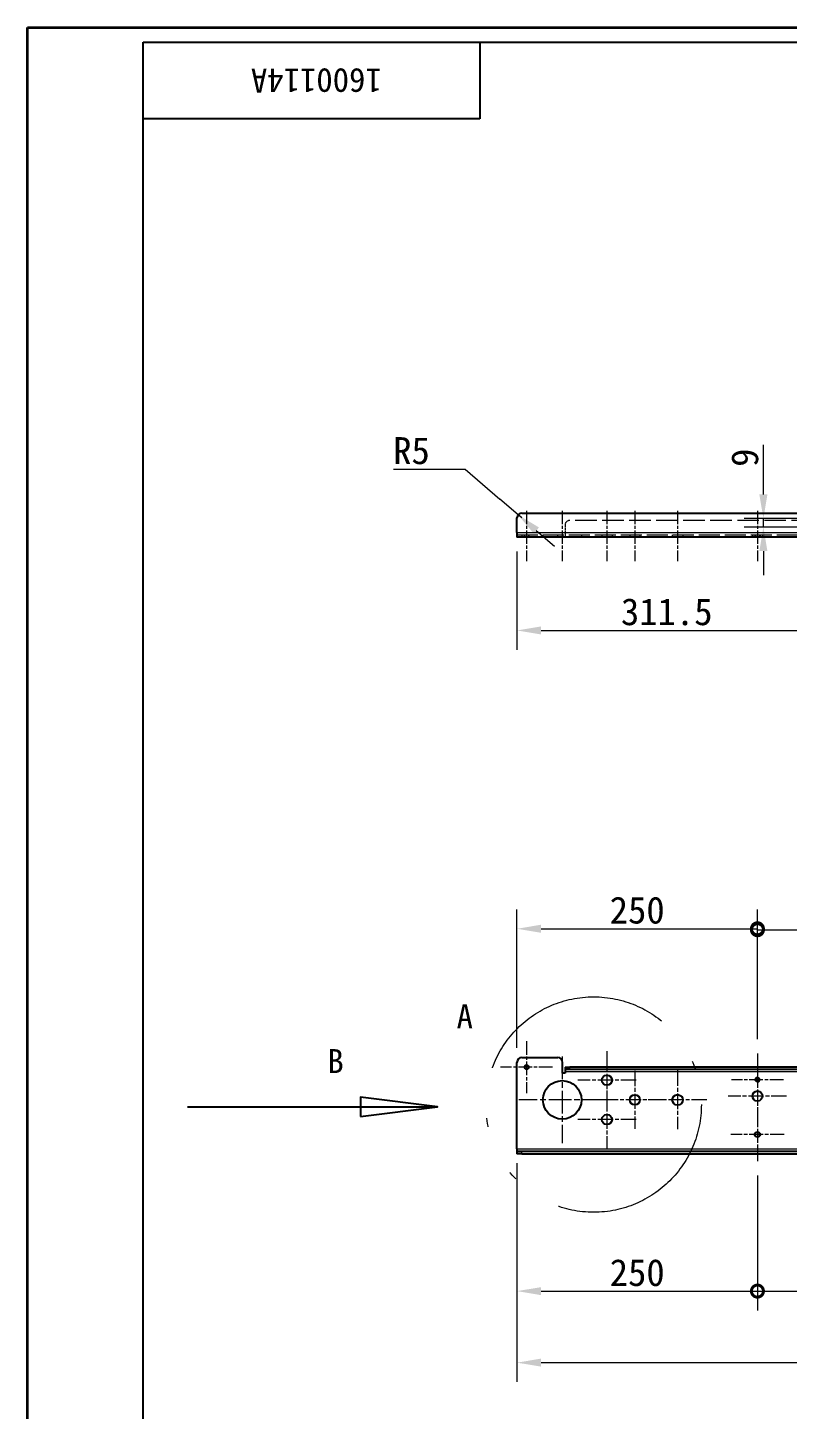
# Model space of a CAD drawing. Header units: millimetres. Extents: x 60 to 4145, y 55 to 2915.
# Drawn here: x 60 to 850, y 1478 to 2915 of the extents above; entities that cross this region are included whole.
import ezdxf

# ---------------------------------------------------------------- set-up
doc = ezdxf.new("R2010")
doc.units = ezdxf.units.MM
doc.header["$LTSCALE"] = 10
for name, pattern in [('CHAIN', [0.3543, 0.2362, -0.0295, 0.0591, -0.0295]), ('DASH_DOUBLE_DOT', [0.2164, 0.1181, -0.0295, 0.0049, -0.0295, 0.0049, -0.0295]), ('DASHED', [0.2067, 0.1654, -0.0413])]:
    doc.linetypes.add(name, pattern=pattern)
for name, color, linetype, lineweight, true_color in [('中心标记 (ISO)', 1, 'CHAIN', 18, 0xff0000), ('中心线 (ISO)', 1, 'CHAIN', 18, 0xff0000), ('剖切线 (ISO)', 7, 'CHAIN', 25, 0x008000), ('尺寸 (ISO)', 7, 'Continuous', 18, 0x008000), ('局部视图边界 (ISO)', 7, 'DASH_DOUBLE_DOT', 18, 0x008000), ('隐藏 (ISO)', 5, 'DASHED', 18, 0x0000ff), ('隐藏窄的 (ISO)', 5, 'DASHED', 18, 0x0000ff)]:
    doc.layers.add(name, color=color, linetype=linetype, lineweight=lineweight, true_color=true_color)
for name, color, linetype, lineweight in [('可见 (ISO)', 7, 'Continuous', 25), ('可见窄的 (ISO)', 7, 'Continuous', 18), ('图框 (ISO)', 7, 'Continuous', 35)]:
    doc.layers.add(name, color=color, linetype=linetype, lineweight=lineweight)
doc.styles.add('HZ_33', font='simfang.ttf')
doc.styles.add('文本样式74', font='SimSun.ttf')
doc.styles.add('最新国标', font='simfang.ttf')
doc.dimstyles.new('默认 (GB)', dxfattribs={"dimscale": 10, "dimtxt": 2.8, "dimasz": 2.5, "dimexe": 2, "dimexo": 1.5, "dimgap": 0.5, "dimtad": 1, "dimtoh": 1, "dimdsep": 46, "dimtxsty": '最新国标', "dimcen": 0.09, "dimdle": 10, "dimclrd": 256, "dimclre": 256, "dimclrt": 256, "dimaunit": 1, "dimadec": 3, "dimazin": 2, "dimtfac": 0.535714, "dimtdec": 3, "dimtmove": 0, "dimatfit": 3, "dimfxl": 0, "dimtolj": 1, "dimlwd": -1, "dimlwe": -1, "dimarcsym": 0})

# ---------------------------------------------------------------- blocks, each defined once
blk = doc.blocks.new('图框 最新国标')
at = {"layer": '图框 (ISO)'}
for p, q in [((6, 7), (6, 291.5)), ((6, 291.5), (414.5, 291.5))]:
    blk.add_line(p, q, dxfattribs=at)
at = {"layer": '图框 (ISO)', "color": 7, "linetype": 'Continuous', "lineweight": 25}
for p, q in [((18, 290), (413, 290)), ((18, 7), (18, 290)), ((18, 290), (413, 290)), ((53, 290), (53, 282)), ((53, 282), (18, 282))]:
    blk.add_line(p, q, dxfattribs=at)
at = {"layer": '图框 (ISO)', "style": '文本样式74'}
blk.add_attdef('零件代号_001', (42.82, 287.25), '', height=2.5, rotation=180, dxfattribs=at)
blk = doc.blocks.new('二维局部视图0')
at = {"layer": '局部视图边界 (ISO)', "ltscale": 18.060143}
blk.add_circle((64.85, 179.51), 11.2, dxfattribs=at)
at = {"layer": '局部视图边界 (ISO)', "insert": (50.6, 187.43), "char_height": 2.5, "attachment_point": 7, "style": 'HZ_33'}
blk.add_mtext('A', dxfattribs=at)
blk = doc.blocks.new('*D16')
at = {"layer": 'Defpoints', "color": 0, "transparency": 16777216}
for p in [(570, 2408.3), (573.8, 2405.1)]:
    blk.add_point(p, dxfattribs=at)
at = {"layer": '尺寸 (ISO)', "color": 116, "true_color": 0x00803f, "transparency": 16777216}
for p, q in [((440.5, 2455.7), (515, 2455.7)), ((515, 2455.7), (551.1, 2424.7)), ((570, 2408.3), (551.1, 2424.7)), ((573.8, 2405.1), (570, 2408.3)), ((588.9, 2392), (607.9, 2375.7))]:
    blk.add_line(p, q, dxfattribs=at)
blk.add_solid([(591.7, 2395.2), (586.2, 2388.9), (570, 2408.3)], dxfattribs=at)
at = {"layer": '尺寸 (ISO)', "transparency": 16777216, "insert": (459.1, 2474.9), "char_height": 28, "attachment_point": 5, "style": '最新国标'}
blk.add_mtext('\\A1;R5', dxfattribs=at)
blk = doc.blocks.new('*D24')
at = {"layer": 'Defpoints', "color": 0, "transparency": 16777216}
for p in [(880.3, 2404.6), (825, 2395.6), (880.3, 2395.6)]:
    blk.add_point(p, dxfattribs=at)
at = {"layer": '尺寸 (ISO)', "color": 116, "true_color": 0x00803f, "transparency": 16777216}
for p, q in [((825, 2429.6), (825, 2481.1)), ((865.3, 2404.6), (805, 2404.6)), ((825, 2395.6), (825, 2404.6)), ((865.3, 2395.6), (805, 2395.6)), ((825, 2370.6), (825, 2345.6))]:
    blk.add_line(p, q, dxfattribs=at)
for points in [[(820.8, 2429.6), (829.2, 2429.6), (825, 2404.6)], [(820.8, 2370.6), (829.2, 2370.6), (825, 2395.6)]]:
    blk.add_solid(points, dxfattribs=at)
at = {"layer": '尺寸 (ISO)', "transparency": 16777216, "insert": (805.8, 2467.8), "char_height": 28, "attachment_point": 5, "rotation": 90, "style": '最新国标'}
blk.add_mtext('\\A1;9', dxfattribs=at)
blk = doc.blocks.new('_DotSmall')
at = {"color": 0, "linetype": 'ByBlock', "const_width": 0.5}
blk.add_lwpolyline([(-0.0625, 0, 1), (0.0625, 0, 1)], format="xyb", close=True, dxfattribs=at)
blk = doc.blocks.new('*D27')
at = {"layer": 'Defpoints', "color": 0, "transparency": 16777216}
for p in [(1318.8, 1764), (818.8, 1736.2), (1318.8, 1601.1)]:
    blk.add_point(p, dxfattribs=at)
at = {"layer": '尺寸 (ISO)', "color": 116, "true_color": 0x00803f, "transparency": 16777216}
for p, q in [((1318.8, 1749), (1318.8, 1581.1)), ((818.8, 1721.2), (818.8, 1581.1)), ((818.8, 1601.1), (1318.8, 1601.1))]:
    blk.add_line(p, q, dxfattribs=at)
at = {"layer": '尺寸 (ISO)', "color": 116, "true_color": 0x00803f, "transparency": 16777216, "xscale": 25, "yscale": 25, "zscale": 25, "rotation": 180}
blk.add_blockref('_DotSmall', (818.8, 1601.1), dxfattribs=at)
at = {"layer": '尺寸 (ISO)', "color": 116, "true_color": 0x00803f, "transparency": 16777216, "xscale": 25, "yscale": 25, "zscale": 25}
blk.add_blockref('_DotSmall', (1318.8, 1601.1), dxfattribs=at)
at = {"layer": '尺寸 (ISO)', "transparency": 16777216, "insert": (1068.8, 1620.2), "char_height": 28, "attachment_point": 5, "style": '最新国标'}
blk.add_mtext('\\A1;500', dxfattribs=at)
blk = doc.blocks.new('*D30')
at = {"layer": 'Defpoints', "color": 0, "transparency": 16777216}
for p in [(568.8, 1749), (818.8, 1736.2), (818.8, 1601.1)]:
    blk.add_point(p, dxfattribs=at)
at = {"layer": '尺寸 (ISO)', "color": 116, "true_color": 0x00803f, "transparency": 16777216}
for p, q in [((568.8, 1734), (568.8, 1581.1)), ((818.8, 1721.2), (818.8, 1581.1)), ((593.8, 1601.1), (818.8, 1601.1))]:
    blk.add_line(p, q, dxfattribs=at)
blk.add_solid([(593.8, 1605.2), (593.8, 1596.9), (568.8, 1601.1)], dxfattribs=at)
at = {"layer": '尺寸 (ISO)', "color": 116, "true_color": 0x00803f, "transparency": 16777216, "xscale": 25, "yscale": 25, "zscale": 25}
blk.add_blockref('_DotSmall', (818.8, 1601.1), dxfattribs=at)
at = {"layer": '尺寸 (ISO)', "transparency": 16777216, "insert": (693.8, 1620.2), "char_height": 28, "attachment_point": 5, "style": '最新国标'}
blk.add_mtext('\\A1;250', dxfattribs=at)
blk = doc.blocks.new('*D36')
at = {"layer": 'Defpoints', "color": 0, "transparency": 16777216}
for p in [(818.8, 1977.9), (818.8, 1848), (568.8, 1839)]:
    blk.add_point(p, dxfattribs=at)
at = {"layer": '尺寸 (ISO)', "color": 116, "true_color": 0x00803f, "transparency": 16777216}
for p, q in [((568.8, 1854), (568.8, 1997.9)), ((818.8, 1863), (818.8, 1997.9)), ((593.8, 1977.9), (818.8, 1977.9))]:
    blk.add_line(p, q, dxfattribs=at)
blk.add_solid([(593.8, 1982.1), (593.8, 1973.7), (568.8, 1977.9)], dxfattribs=at)
at = {"layer": '尺寸 (ISO)', "color": 116, "true_color": 0x00803f, "transparency": 16777216, "xscale": 25, "yscale": 25, "zscale": 25}
blk.add_blockref('_DotSmall', (818.8, 1977.9), dxfattribs=at)
at = {"layer": '尺寸 (ISO)', "transparency": 16777216, "insert": (693.8, 1997.1), "char_height": 28, "attachment_point": 5, "style": '最新国标'}
blk.add_mtext('\\A1;250', dxfattribs=at)
blk = doc.blocks.new('*D43')
at = {"layer": 'Defpoints', "color": 0, "transparency": 16777216}
for p in [(1068.8, 1976.9), (818.8, 1848), (1068.8, 1848)]:
    blk.add_point(p, dxfattribs=at)
at = {"layer": '尺寸 (ISO)', "color": 116, "true_color": 0x00803f, "transparency": 16777216}
for p, q in [((818.8, 1863), (818.8, 1996.9)), ((1068.8, 1863), (1068.8, 1996.9)), ((818.8, 1976.9), (1068.8, 1976.9))]:
    blk.add_line(p, q, dxfattribs=at)
at = {"layer": '尺寸 (ISO)', "color": 116, "true_color": 0x00803f, "transparency": 16777216, "xscale": 25, "yscale": 25, "zscale": 25, "rotation": 180}
blk.add_blockref('_DotSmall', (818.8, 1976.9), dxfattribs=at)
at = {"layer": '尺寸 (ISO)', "color": 116, "true_color": 0x00803f, "transparency": 16777216, "xscale": 25, "yscale": 25, "zscale": 25}
blk.add_blockref('_DotSmall', (1068.8, 1976.9), dxfattribs=at)
at = {"layer": '尺寸 (ISO)', "transparency": 16777216, "insert": (943.8, 1996.1), "char_height": 28, "attachment_point": 5, "style": '最新国标'}
blk.add_mtext('\\A1;250', dxfattribs=at)
blk = doc.blocks.new('二维转换剖视图0')
at = {"layer": '剖切线 (ISO)', "linetype": 'Continuous'}
for p, q in [((48.62, 179.28), (40.62, 180.28)), ((40.62, 180.28), (40.62, 178.28)), ((22.62, 179.28), (40.62, 179.28)), ((40.62, 179.28), (48.62, 179.28)), ((40.62, 178.28), (48.62, 179.28))]:
    blk.add_line(p, q, dxfattribs=at)
at = {"layer": '剖切线 (ISO)', "linetype": 'Continuous', "flags": 128}
blk.add_lwpolyline([(40.62, 178.28), (48.62, 179.28), (40.62, 180.28), (40.62, 178.28)], dxfattribs=at)
at = {"layer": '剖切线 (ISO)'}
blk.add_solid([(40.62, 178.28), (48.62, 179.28), (40.62, 180.28), (40.62, 178.28)], dxfattribs=at)
at = {"layer": '剖切线 (ISO)', "insert": (37.17, 182.78), "char_height": 2.5, "attachment_point": 7, "style": 'HZ_33'}
blk.add_mtext('B', dxfattribs=at)
blk = doc.blocks.new('*D52')
at = {"layer": 'Defpoints', "color": 0, "transparency": 16777216}
for p in [(568.8, 1749), (3568.8, 1749), (3568.8, 1526.7)]:
    blk.add_point(p, dxfattribs=at)
at = {"layer": '尺寸 (ISO)', "color": 116, "true_color": 0x00803f, "transparency": 16777216}
for p, q in [((568.8, 1734), (568.8, 1506.7)), ((3568.8, 1734), (3568.8, 1506.7)), ((593.8, 1526.7), (3543.8, 1526.7))]:
    blk.add_line(p, q, dxfattribs=at)
for points in [[(593.8, 1530.9), (593.8, 1522.6), (568.8, 1526.7)], [(3543.8, 1530.9), (3543.8, 1522.6), (3568.8, 1526.7)]]:
    blk.add_solid(points, dxfattribs=at)
at = {"layer": '尺寸 (ISO)', "transparency": 16777216, "insert": (2068.8, 1545.9), "char_height": 28, "attachment_point": 5, "style": '最新国标'}
blk.add_mtext('\\A1;3000', dxfattribs=at)
blk = doc.blocks.new('*D60')
at = {"layer": 'Defpoints', "color": 0, "transparency": 16777216}
for p in [(568.8, 2385.1), (880.3, 2370.6), (880.3, 2288.1)]:
    blk.add_point(p, dxfattribs=at)
at = {"layer": '尺寸 (ISO)', "color": 116, "true_color": 0x00803f, "transparency": 16777216}
for p, q in [((568.8, 2370.1), (568.8, 2268.1)), ((880.3, 2355.6), (880.3, 2268.1)), ((593.8, 2288.1), (880.3, 2288.1))]:
    blk.add_line(p, q, dxfattribs=at)
blk.add_solid([(593.8, 2292.3), (593.8, 2284), (568.8, 2288.1)], dxfattribs=at)
at = {"layer": '尺寸 (ISO)', "color": 116, "true_color": 0x00803f, "transparency": 16777216, "xscale": 25, "yscale": 25, "zscale": 25}
blk.add_blockref('_DotSmall', (880.3, 2288.1), dxfattribs=at)
at = {"layer": '尺寸 (ISO)', "transparency": 16777216, "insert": (724.5, 2307.4), "char_height": 28, "attachment_point": 5, "style": '最新国标'}
blk.add_mtext('\\A1;311.5', dxfattribs=at)

msp = doc.modelspace()

# ---------------------------------------------------------------- linework, layer by layer
at = {"layer": '中心标记 (ISO)', "ltscale": 6.01531}
for p, q in [((578.793, 1861.035), (578.793, 1806.901)), ((818.793, 1848.035), (818.793, 1793.901)), ((605.86, 1833.968), (551.726, 1833.968)), ((845.86, 1820.968), (791.726, 1820.968))]:
    msp.add_line(p, q, dxfattribs=at)
at = {"layer": '中心标记 (ISO)', "ltscale": 10.000767}
for p, q in [((615.793, 1844.968), (615.793, 1754.968)), ((660.793, 1799.968), (570.793, 1799.968))]:
    msp.add_line(p, q, dxfattribs=at)
at = {"layer": '中心标记 (ISO)', "ltscale": 6.722705}
for p, q in [((662.343, 1850.718), (662.343, 1790.218)), ((691.343, 1830.218), (691.343, 1769.718)), ((818.793, 1834.218), (818.793, 1773.718)), ((692.593, 1820.468), (632.093, 1820.468)), ((721.593, 1799.968), (661.093, 1799.968)), ((662.343, 1809.718), (662.343, 1749.218)), ((849.043, 1803.968), (788.543, 1803.968)), ((692.593, 1779.468), (632.093, 1779.468))]:
    msp.add_line(p, q, dxfattribs=at)
at = {"layer": '中心标记 (ISO)', "ltscale": 6.778265}
for p, q in [((735.793, 1830.468), (735.793, 1769.468)), ((766.293, 1799.968), (705.293, 1799.968))]:
    msp.add_line(p, q, dxfattribs=at)
at = {"layer": '中心标记 (ISO)', "ltscale": 6.167101}
for p, q in [((818.793, 1791.718), (818.793, 1736.218)), ((846.543, 1763.968), (791.043, 1763.968))]:
    msp.add_line(p, q, dxfattribs=at)
at = {"layer": '中心线 (ISO)', "ltscale": 5.833739}
for p, q in [((578.793, 2412.585), (578.793, 2360.085)), ((615.793, 2412.585), (615.793, 2360.085)), ((662.343, 2412.585), (662.343, 2360.085)), ((691.343, 2412.585), (691.343, 2360.085)), ((735.793, 2412.585), (735.793, 2360.085)), ((818.793, 2412.585), (818.793, 2360.085))]:
    msp.add_line(p, q, dxfattribs=at)
at = {"layer": '可见 (ISO)'}
for p, q in [((568.793, 2390.085), (568.793, 2405.085)), ((573.793, 2410.085), (3563.793, 2410.085)), ((568.793, 2390.085), (568.793, 2385.085)), ((3568.793, 2385.085), (568.793, 2385.085)), ((573.793, 1843.968), (611.293, 1843.968)), ((568.793, 1748.968), (568.793, 1838.968)), ((616.293, 1827.718), (616.293, 1838.968)), ((618.793, 1827.718), (616.293, 1827.718)), ((618.793, 1833.968), (623.793, 1833.968)), ((618.793, 1833.968), (618.793, 1831.468)), ((623.793, 1831.468), (618.793, 1831.468)), ((618.793, 1831.468), (618.793, 1828.968)), ((618.793, 1828.968), (618.793, 1827.718)), ((3563.793, 1833.968), (623.793, 1833.968)), ((3563.793, 1831.468), (623.793, 1831.468)), ((568.793, 1748.968), (568.793, 1746.468)), ((568.793, 1746.468), (573.793, 1746.468)), ((568.793, 1746.468), (568.793, 1743.968)), ((573.793, 1743.968), (568.793, 1743.968)), ((573.793, 1746.468), (3563.793, 1746.468)), ((573.793, 1743.968), (3563.793, 1743.968))]:
    msp.add_line(p, q, dxfattribs=at)
for centre, radius in [((578.793, 1833.968), 2.067), ((662.343, 1820.468), 5.25), ((615.793, 1799.968), 20), ((818.793, 1820.968), 2.067), ((691.343, 1799.968), 5.25), ((735.793, 1799.968), 5.5), ((818.793, 1803.968), 5.25), ((662.343, 1779.468), 5.25), ((818.793, 1763.968), 2.75)]:
    msp.add_circle(centre, radius, dxfattribs=at)
for centre, start, end in [((573.793, 2405.085), 90, 180), ((573.793, 1838.968), 90, 180), ((611.293, 1838.968), 0, 90)]:
    msp.add_arc(centre, 5, start, end, dxfattribs=at)
at = {"layer": '可见窄的 (ISO)'}
for p, q in [((568.793, 2390.085), (3568.793, 2390.085)), ((3568.793, 1828.968), (618.793, 1828.968)), ((623.793, 1831.468), (623.793, 1833.968)), ((568.793, 1748.968), (3568.793, 1748.968)), ((573.793, 1743.968), (573.793, 1746.468))]:
    msp.add_line(p, q, dxfattribs=at)
for centre in [(578.793, 1833.968), (818.793, 1820.968)]:
    msp.add_arc(centre, 2.5, 280, 190, dxfattribs=at)
at = {"layer": '隐藏 (ISO)', "ltscale": 13.586967}
msp.add_line((876.552, 2402.585), (623.793, 2402.585), dxfattribs=at)
at = {"layer": '隐藏 (ISO)', "ltscale": 13.075485}
msp.add_line((568.793, 2387.585), (3568.793, 2387.585), dxfattribs=at)
at = {"layer": '隐藏 (ISO)', "ltscale": 0.476074}
for p, q in [((576.293, 2387.585), (576.293, 2385.085)), ((576.726, 2387.585), (576.726, 2385.085)), ((580.86, 2387.585), (580.86, 2385.085)), ((581.293, 2385.085), (581.293, 2387.585)), ((595.793, 2387.585), (595.793, 2385.085)), ((616.293, 2387.585), (616.293, 2385.085)), ((618.793, 2387.585), (618.793, 2385.085)), ((635.793, 2387.585), (635.793, 2385.085)), ((657.093, 2387.585), (657.093, 2385.085)), ((667.593, 2387.585), (667.593, 2385.085)), ((686.093, 2387.585), (686.093, 2385.085)), ((696.593, 2387.585), (696.593, 2385.085)), ((730.293, 2387.585), (730.293, 2385.085)), ((741.293, 2387.585), (741.293, 2385.085)), ((813.543, 2387.585), (813.543, 2385.085)), ((816.043, 2387.585), (816.043, 2385.085)), ((816.293, 2387.585), (816.293, 2385.085)), ((816.726, 2387.585), (816.726, 2385.085)), ((820.86, 2387.585), (820.86, 2385.085)), ((821.293, 2385.085), (821.293, 2387.585)), ((821.543, 2387.585), (821.543, 2385.085)), ((824.043, 2387.585), (824.043, 2385.085))]:
    msp.add_line(p, q, dxfattribs=at)
at = {"layer": '隐藏 (ISO)', "ltscale": 1.428422}
msp.add_line((618.793, 2397.585), (618.793, 2390.085), dxfattribs=at)
at = {"layer": '隐藏 (ISO)', "ltscale": 0.747873}
msp.add_line((618.793, 2390.085), (618.793, 2387.585), dxfattribs=at)
at = {"layer": '隐藏 (ISO)', "ltscale": 1.495845}
msp.add_arc((623.793, 2397.585), 5, 90, 180, dxfattribs=at)
at = {"layer": '隐藏窄的 (ISO)', "ltscale": 0.476074}
for p, q in [((573.793, 2387.585), (573.793, 2385.085)), ((611.293, 2385.085), (611.293, 2387.585))]:
    msp.add_line(p, q, dxfattribs=at)

# ---------------------------------------------------------------- block references
at = {"xscale": 10, "yscale": 10, "zscale": 10}
msp.add_blockref('图框 最新国标', (0, 0), dxfattribs=at).add_auto_attribs({'零件代号_001': '1600114A'})
at = {"layer": '剖切线 (ISO)', "xscale": 10, "yscale": 10, "zscale": 10}
msp.add_blockref('二维转换剖视图0', (0, 0), dxfattribs=at)
at = {"layer": '局部视图边界 (ISO)', "xscale": 10, "yscale": 10, "zscale": 10}
msp.add_blockref('二维局部视图0', (0, 0), dxfattribs=at)

# ---------------------------------------------------------------- dimensions: what is measured, and where the dimension line sits
at = {"layer": '尺寸 (ISO)', "color": 116, "true_color": 0x00803f}
dim = msp.add_radius_dim(center=(573.793, 2405.085), mpoint=(570.005, 2408.348), dimstyle='默认 (GB)', override={"dimgap": 0.5, "dimtih": 1, "dimdec": 2, "dimlfac": 1, "dimcen": 0, "dimtol": 0, "dimlim": 0, "dimtp": 0, "dimtm": 0, "dimtdec": 3}, dxfattribs=at)
dim.commit()
dim.dimension.update_dxf_attribs({"geometry": '*D16', "text_midpoint": (459.067, 2455.702), "dimtype": 164})
for base, p1, p2, angle, override, picture, middle in [((824.985, 2395.585), (880.293, 2404.585), (880.293, 2395.585), 270, {"dimgap": 0.5, "dimtoh": 0, "dimdec": 2, "dimtol": 0, "dimlim": 0, "dimtp": 0, "dimtm": 0, "dimtdec": 3, "dimtofl": 1, "dimatfit": 1}, '*D24', (824.985, 2467.825)), ((880.293, 2288.14), (568.793, 2385.085), (880.293, 2370.585), 180, {"dimgap": 0.5, "dimtoh": 0, "dimdec": 2, "dimblk2": 'DotSmall', "dimsah": 1, "dimdle": 0, "dimtol": 0, "dimlim": 0, "dimtp": 0, "dimtm": 0, "dimtdec": 3, "dimtofl": 0, "dimatfit": 1}, '*D60', (724.543, 2288.14)), ((818.793, 1977.908), (568.793, 1838.968), (818.793, 1848.035), 180, {"dimgap": 0.5, "dimtoh": 0, "dimdec": 2, "dimblk2": 'DotSmall', "dimsah": 1, "dimdle": 0, "dimtol": 0, "dimlim": 0, "dimtp": 0, "dimtm": 0, "dimtdec": 3, "dimtofl": 0, "dimatfit": 1}, '*D36', (693.793, 1977.908)), ((1068.793, 1976.908), (818.793, 1848.035), (1068.793, 1848.035), 180, {"dimgap": 0.5, "dimtoh": 0, "dimdec": 2, "dimblk1": 'DotSmall', "dimblk2": 'DotSmall', "dimsah": 1, "dimdle": 0, "dimtol": 0, "dimlim": 0, "dimtp": 0, "dimtm": 0, "dimtdec": 3, "dimtofl": 0, "dimatfit": 1}, '*D43', (943.793, 1976.908)), ((1318.793, 1601.079), (818.793, 1736.218), (1318.793, 1763.968), 180, {"dimgap": 0.5, "dimtoh": 0, "dimdec": 2, "dimblk1": 'DotSmall', "dimblk2": 'DotSmall', "dimsah": 1, "dimdle": 0, "dimtol": 0, "dimlim": 0, "dimtp": 0, "dimtm": 0, "dimtdec": 3, "dimtofl": 0, "dimatfit": 1}, '*D27', (1068.793, 1601.079)), ((818.793, 1601.079), (568.793, 1748.968), (818.793, 1736.218), 180, {"dimgap": 0.5, "dimtoh": 0, "dimdec": 2, "dimblk2": 'DotSmall', "dimsah": 1, "dimdle": 0, "dimtol": 0, "dimlim": 0, "dimtp": 0, "dimtm": 0, "dimtdec": 3, "dimtofl": 0, "dimatfit": 1}, '*D30', (693.793, 1601.079))]:
    dim = msp.add_linear_dim(base=base, p1=p1, p2=p2, angle=angle, dimstyle='默认 (GB)', override=override, dxfattribs=at)
    dim.commit()
    dim.dimension.update_dxf_attribs({"geometry": picture, "text_midpoint": middle, "dimtype": 160})
dim = msp.add_linear_dim(base=(3568.793, 1526.725), p1=(568.793, 1748.968), p2=(3568.793, 1748.968), dimstyle='默认 (GB)', override={"dimgap": 0.5, "dimtoh": 0, "dimdec": 2, "dimtol": 0, "dimlim": 0, "dimtp": 0, "dimtm": 0, "dimtdec": 3, "dimtofl": 0, "dimatfit": 1}, dxfattribs=at)
dim.commit()
dim.dimension.update_dxf_attribs({"geometry": '*D52', "text_midpoint": (2068.793, 1526.725), "dimtype": 160})

doc.saveas('drawing.dxf')
